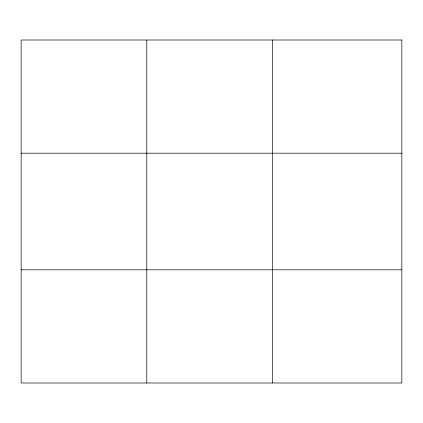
<?xml version="1.0" encoding="UTF-8"?>
<svg xmlns="http://www.w3.org/2000/svg" width="423" height="423" viewBox="0 0 423 423"><rect width="100%" height="100%" fill="white"/><g stroke="black" fill="none" stroke-linecap="round" stroke-linejoin="round"><path stroke-width="0.63" d="M146.781 382.995L146.781 40.005M272.412 382.995L272.412 40.005M21.15 153.189L401.85 153.189M21.15 269.811L401.85 269.811M401.85 40.005L401.85 382.995L21.15 382.995L21.15 40.005L401.85 40.005"/></g></svg>
